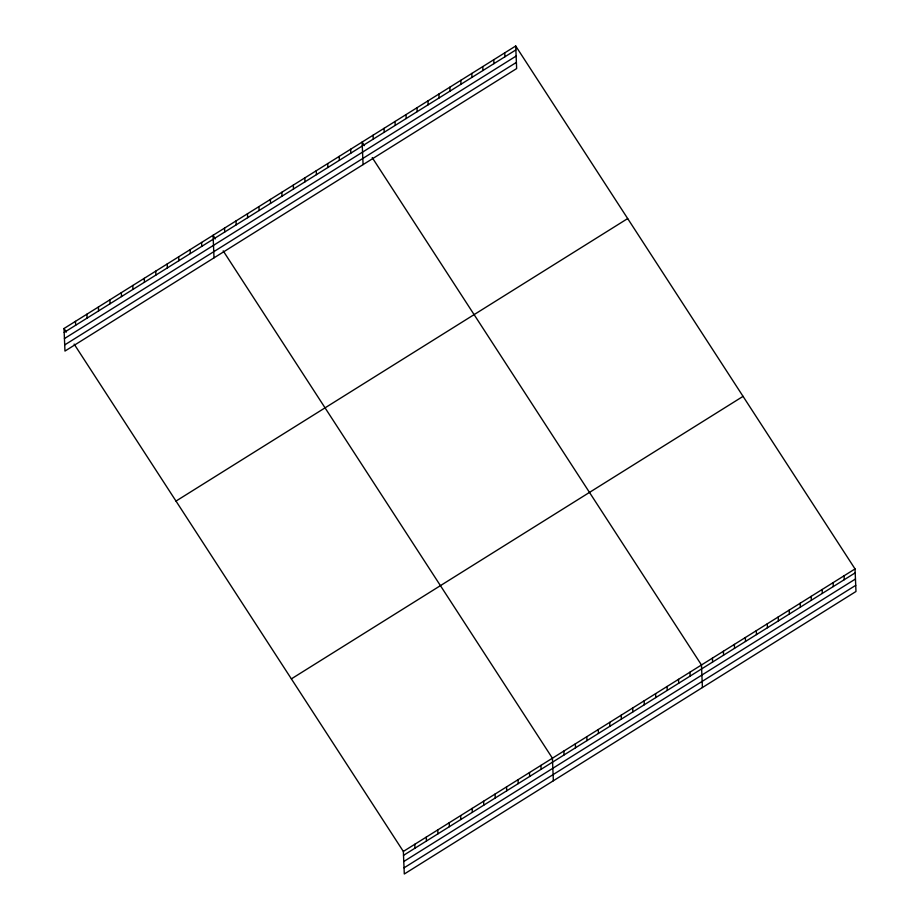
<?xml version="1.0" encoding="UTF-8"?>
<svg xmlns="http://www.w3.org/2000/svg" width="920" height="920" viewBox="0 0 920 920"><rect width="100%" height="100%" fill="white"/><g stroke="black" fill="none" stroke-linecap="round" stroke-linejoin="round"><path stroke-width="1.38" d="M515.706 46L516.649 68.563L64.963 351.072L64.02 328.509L515.706 46L855.036 568.928L855.98 591.491L404.294 874L403.351 851.437L74.129 344.091M64.181 332.43L515.867 49.921M64.434 338.583L516.12 56.074M64.699 344.919L516.384 62.41M175.996 501.078L627.681 218.569M291.375 678.868L743.061 396.359M403.351 851.437L855.036 568.928M403.523 855.358L855.197 572.849M403.776 861.511L855.462 579.002M404.041 867.847L855.726 585.338M364.458 145.648L362.123 142.048L363.078 164.611M372.232 157.63L701.466 664.976L702.408 687.539M215.406 238.878L213.072 235.278L214.015 257.841M223.18 250.861L552.414 758.206L553.357 780.769M64.02 328.509L66.343 332.108M844.065 575.793L844.238 579.715M833.094 582.647L833.267 586.569M822.135 589.513L822.296 593.434M811.164 596.367L811.325 600.3M800.193 603.232L800.354 607.154M789.222 610.098L789.383 614.019M778.251 616.952L778.412 620.873M767.28 623.817L767.452 627.739M756.309 630.671L756.481 634.605M745.338 637.537L745.51 641.458M734.379 644.403L734.539 648.324M723.407 651.256L723.568 655.178M712.436 658.122L712.597 662.043M690 672.152L690.161 676.073M678.534 679.328L678.695 683.249M667.069 686.492L667.23 690.414M655.603 693.668L655.764 697.59M644.138 700.833L644.299 704.766M632.672 708.009L632.833 711.931M621.207 715.185L621.368 719.106M609.741 722.349L609.903 726.282M598.276 729.525L598.437 733.447M586.81 736.69L586.971 740.623M575.345 743.866L575.506 747.787M563.879 751.042L564.04 754.963M540.948 765.382L541.109 769.304M504.735 52.865L504.896 56.787M529.483 772.547L529.644 776.48M493.764 59.719L493.925 63.641M518.017 779.723L518.178 783.644M482.793 66.585L482.954 70.507M506.541 786.899L506.713 790.82M471.822 73.439L471.983 77.372M495.075 794.063L495.247 797.996M460.851 80.304L461.023 84.226M483.609 801.239L483.782 805.161M449.88 87.17L450.053 91.091M472.144 808.404L472.316 812.337M438.909 94.024L439.081 97.957M460.678 815.58L460.851 819.501M427.949 100.889L428.11 104.811M449.213 822.756L449.385 826.678M416.978 107.743L417.139 111.676M437.747 829.92L437.92 833.853M406.007 114.609L406.168 118.53M426.282 837.096L426.454 841.018M395.036 121.474L395.197 125.396M414.816 844.261L414.989 848.194M384.065 128.328L384.226 132.261M373.094 135.194L373.267 139.115M350.658 149.224L350.83 153.145M339.192 156.4L339.365 160.321M327.727 163.564L327.899 167.498M316.261 170.74L316.434 174.662M304.796 177.905L304.968 181.838M293.33 185.081L293.503 189.002M281.865 192.257L282.037 196.178M270.399 199.421L270.56 203.355M258.934 206.597L259.095 210.519M247.468 213.762L247.63 217.695M236.003 220.938L236.164 224.859M224.537 228.114L224.698 232.035M201.606 242.454L201.767 246.376M190.141 249.63L190.302 253.552M178.675 256.795L178.836 260.716M167.21 263.971L167.371 267.892M155.744 271.135L155.905 275.068M144.279 278.311L144.44 282.233M132.813 285.487L132.974 289.409M121.348 292.652L121.509 296.573M109.882 299.828L110.043 303.749M98.417 306.992L98.578 310.925M86.951 314.168L87.112 318.09M75.486 321.344L75.647 325.266"/></g></svg>
